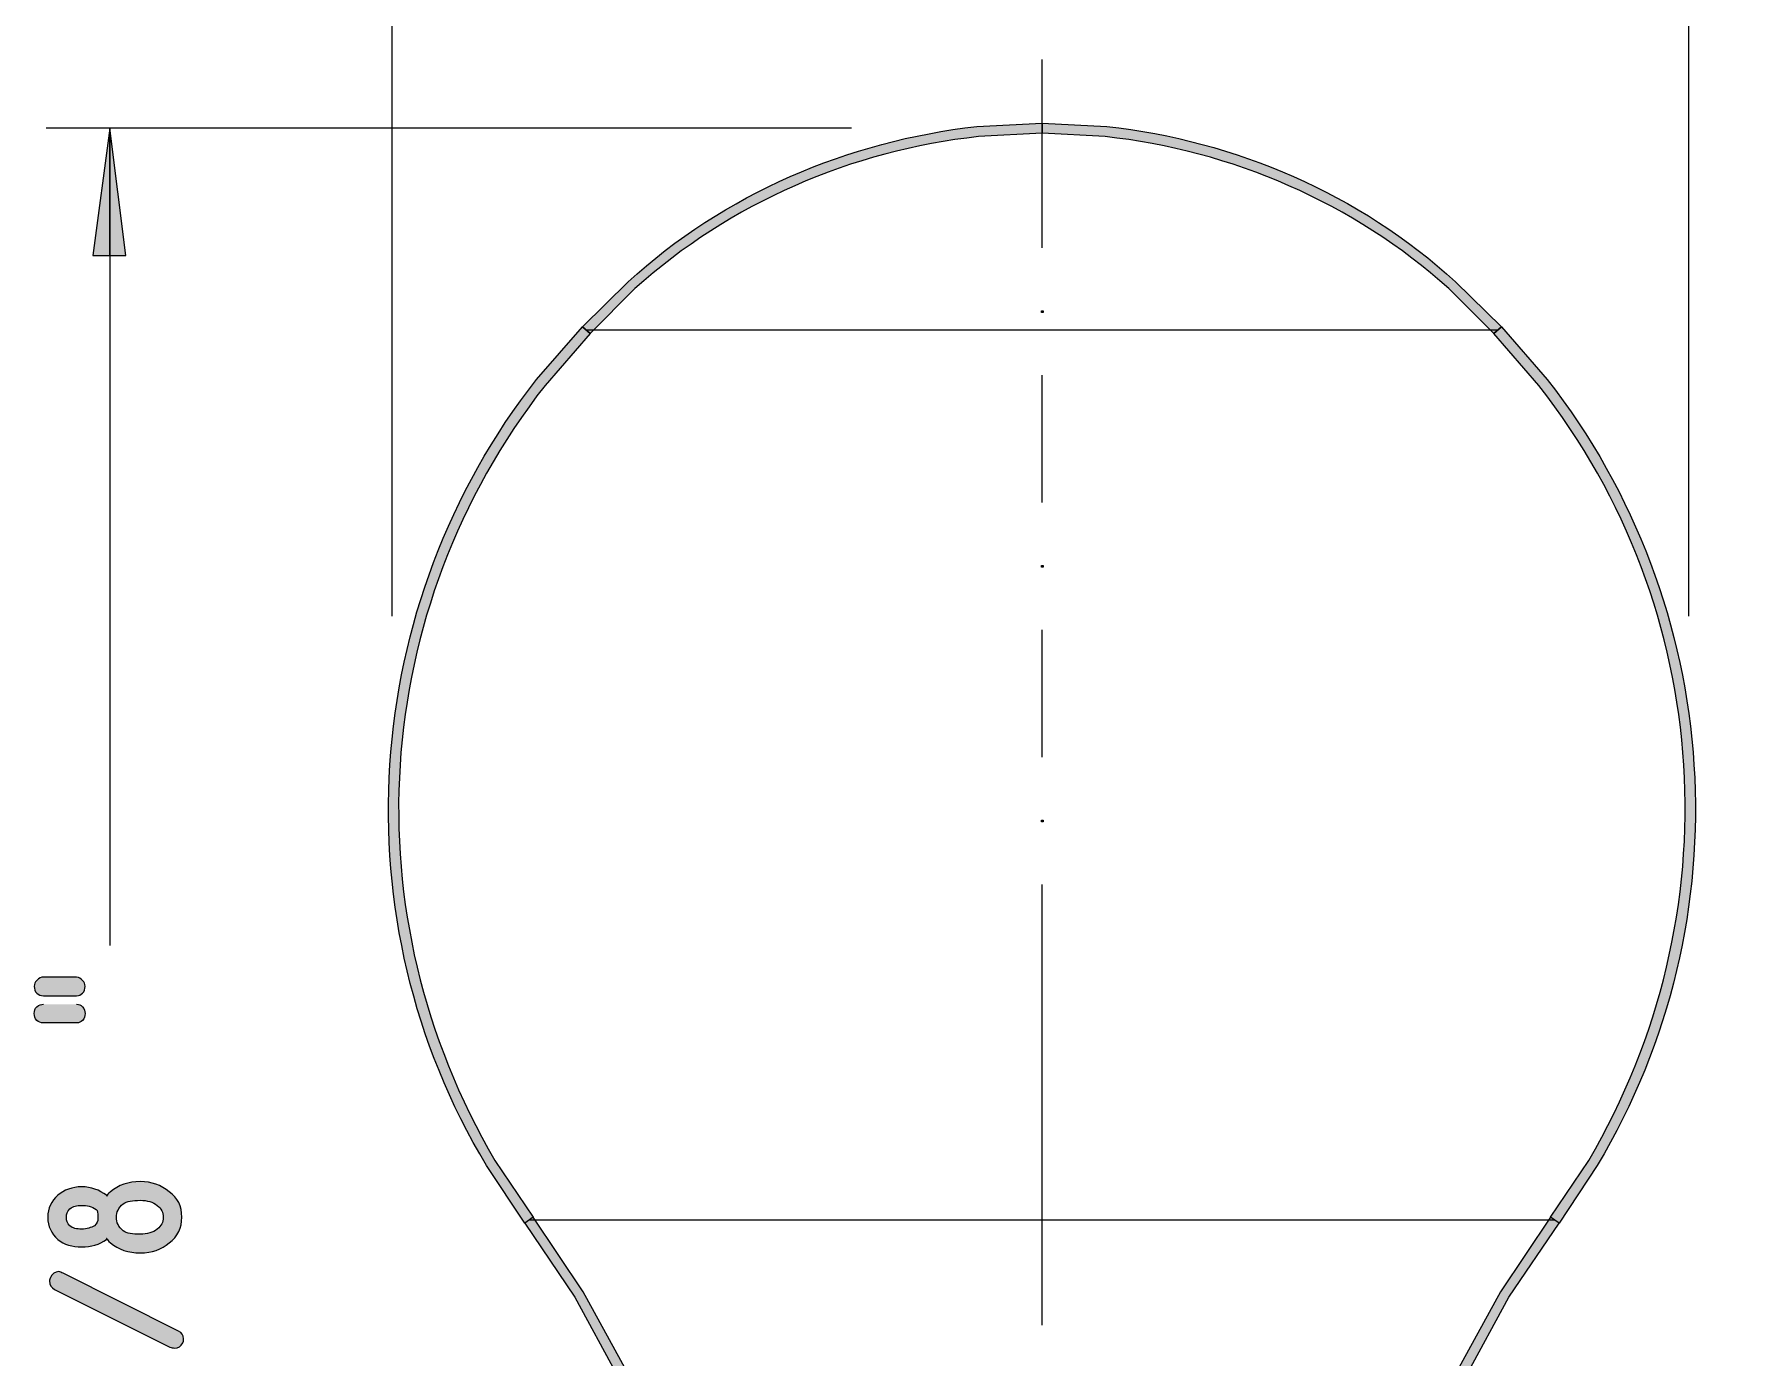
# Model space of a CAD drawing. Header units: inches. Extents: x -1525 to 612, y 0 to 1008.
# Drawn here: x 88.4 to 209.3, y 818.8 to 912.4 of the extents above; entities that cross this region are included whole.
import ezdxf

# ---------------------------------------------------------------- set-up
doc = ezdxf.new("R2010")
doc.units = ezdxf.units.IN
doc.header["$MEASUREMENT"] = 0
doc.layers.add('Layer 1', color=7, linetype='Continuous', lineweight=0)

# ---------------------------------------------------------------- blocks, each defined once
blk = doc.blocks.new('Block_33')
at = {"layer": 'Layer 1', "true_color": 0x000000, "transparency": 33554687}
h = blk.add_hatch(color=18, dxfattribs=at)
h.dxf.hatch_style = 2
edge = h.paths.add_edge_path()
edge.add_spline(control_points=[(159.66, 905.4), (159.66, 905.4), (159.66, 906.12), (159.66, 906.12), (159.66, 906.12), (155.04, 905.88), (155.04, 905.88), (145.96, 904.86), (137.13, 901.11), (130.38, 894.9), (130.38, 894.9), (127.14, 891.72), (127.14, 891.72), (127.14, 891.72), (127.68, 891.24), (127.68, 891.24), (127.68, 891.24), (130.86, 894.42), (130.86, 894.42), (137.56, 900.45), (146.21, 904.21), (155.16, 905.16), (155.16, 905.16), (159.66, 905.4), (159.66, 905.4)], knot_values=[0, 0, 0, 0, 1, 1, 1, 2, 2, 2, 3, 3, 3, 4, 4, 4, 5, 5, 5, 6, 6, 6, 7, 7, 7, 8, 8, 8, 8], degree=3, periodic=0)
edge.add_line((159.66, 905.4), (159.66, 905.4))
h = blk.add_hatch(color=18, dxfattribs=at)
h.dxf.hatch_style = 2
edge = h.paths.add_edge_path()
edge.add_spline(control_points=[(191.58, 891.24), (191.58, 891.24), (192.12, 891.72), (192.12, 891.72), (192.12, 891.72), (188.88, 894.9), (188.88, 894.9), (182.08, 901.12), (173.35, 904.87), (164.22, 905.88), (164.22, 905.88), (159.66, 906.12), (159.66, 906.12), (159.66, 906.12), (159.66, 905.4), (159.66, 905.4), (159.66, 905.4), (164.1, 905.16), (164.1, 905.16), (173.05, 904.21), (181.7, 900.45), (188.4, 894.42), (188.4, 894.42), (191.58, 891.24), (191.58, 891.24)], knot_values=[0, 0, 0, 0, 1, 1, 1, 2, 2, 2, 3, 3, 3, 4, 4, 4, 5, 5, 5, 6, 6, 6, 7, 7, 7, 8, 8, 8, 8], degree=3, periodic=0)
edge.add_line((191.58, 891.24), (191.58, 891.24))
blk.add_hatch(color=18, dxfattribs=at).paths.add_polyline_path([(93.72, 896.76), (93.72, 905.76), (92.52, 896.76), (94.86, 896.76), (93.72, 905.76), (93.72, 896.76)])
h = blk.add_hatch(color=18, dxfattribs=at)
h.dxf.hatch_style = 2
edge = h.paths.add_edge_path()
edge.add_spline(control_points=[(127.68, 891.24), (127.68, 891.24), (127.14, 891.72), (127.14, 891.72), (127.14, 891.72), (123.9, 888), (123.9, 888), (111.42, 872.13), (109.92, 849.75), (120.36, 832.44), (120.36, 832.44), (123.06, 828.36), (123.06, 828.36), (123.06, 828.36), (123.66, 828.78), (123.66, 828.78), (123.66, 828.78), (120.96, 832.8), (120.96, 832.8), (110.74, 850.17), (112.1, 871.68), (124.5, 887.58), (124.5, 887.58), (127.68, 891.24), (127.68, 891.24)], knot_values=[0, 0, 0, 0, 1, 1, 1, 2, 2, 2, 3, 3, 3, 4, 4, 4, 5, 5, 5, 6, 6, 6, 7, 7, 7, 8, 8, 8, 8], degree=3, periodic=0)
edge.add_line((127.68, 891.24), (127.68, 891.24))
h = blk.add_hatch(color=18, dxfattribs=at)
h.dxf.hatch_style = 2
edge = h.paths.add_edge_path()
edge.add_spline(control_points=[(195.6, 828.78), (195.6, 828.78), (196.2, 828.36), (196.2, 828.36), (196.2, 828.36), (198.9, 832.44), (198.9, 832.44), (209.33, 849.86), (207.89, 872.01), (195.36, 888), (195.36, 888), (192.12, 891.72), (192.12, 891.72), (192.12, 891.72), (191.58, 891.24), (191.58, 891.24), (191.58, 891.24), (194.76, 887.58), (194.76, 887.58), (207.23, 871.7), (208.48, 850.16), (198.3, 832.8), (198.3, 832.8), (195.6, 828.78), (195.6, 828.78)], knot_values=[0, 0, 0, 0, 1, 1, 1, 2, 2, 2, 3, 3, 3, 4, 4, 4, 5, 5, 5, 6, 6, 6, 7, 7, 7, 8, 8, 8, 8], degree=3, periodic=0)
edge.add_line((195.6, 828.78), (195.6, 828.78))
h = blk.add_hatch(color=18, dxfattribs=at)
h.dxf.hatch_style = 2
edge = h.paths.add_edge_path()
edge.add_spline(control_points=[(97.5, 799.68), (97.5, 799.68), (97.5, 802.32), (97.5, 802.32), (97.5, 802.5), (97.56, 802.62), (97.68, 802.74), (97.8, 802.86), (97.98, 802.92), (98.16, 802.92), (98.34, 802.92), (98.52, 802.86), (98.64, 802.74), (98.76, 802.62), (98.82, 802.5), (98.82, 802.32), (98.82, 802.32), (98.82, 798.6), (98.82, 798.6), (98.82, 798.42), (98.76, 798.3), (98.64, 798.18), (98.58, 798.06), (98.46, 797.94), (98.28, 797.94), (98.22, 797.94), (98.22, 797.94), (98.16, 797.94), (98.04, 797.94), (97.86, 798), (97.74, 798.06), (97.74, 798.06), (93.36, 801.36), (93.36, 801.36), (93.06, 801.54), (92.64, 801.66), (92.16, 801.66), (91.68, 801.66), (91.2, 801.48), (90.72, 801.18), (90.66, 801), (90.66, 800.76), (90.66, 800.4), (90.66, 800.16), (90.78, 799.86), (91.02, 799.5), (91.32, 799.32), (91.68, 799.2), (92.16, 799.2), (92.34, 799.2), (92.52, 799.14), (92.64, 799.02), (92.76, 798.9), (92.82, 798.78), (92.82, 798.6), (92.82, 798.42), (92.76, 798.24), (92.64, 798.12), (92.52, 798), (92.34, 797.94), (92.16, 797.94), (91.32, 797.94), (90.6, 798.18), (90.06, 798.72), (89.58, 799.2), (89.34, 799.8), (89.34, 800.46), (89.34, 801.12), (89.58, 801.72), (90.12, 802.14), (90.66, 802.68), (91.38, 802.92), (92.16, 802.92), (92.94, 802.92), (93.66, 802.68), (94.26, 802.2), (94.26, 802.2), (97.5, 799.68), (97.5, 799.68)], knot_values=[0, 0, 0, 0, 1, 1, 1, 2, 2, 2, 3, 3, 3, 4, 4, 4, 5, 5, 5, 6, 6, 6, 7, 7, 7, 8, 8, 8, 9, 9, 9, 10, 10, 10, 11, 11, 11, 12, 12, 12, 13, 13, 13, 14, 14, 14, 15, 15, 15, 16, 16, 16, 17, 17, 17, 18, 18, 18, 19, 19, 19, 20, 20, 20, 21, 21, 21, 22, 22, 22, 23, 23, 23, 24, 24, 24, 25, 25, 25, 26, 26, 26, 26], degree=3, periodic=0)
edge = h.paths.add_edge_path()
edge.add_spline(control_points=[(93.48, 817.14), (93.54, 817.2), (93.6, 817.32), (93.78, 817.5), (94.32, 817.92), (95.04, 818.16), (95.88, 818.16), (96.66, 818.16), (97.38, 817.92), (97.92, 817.44), (98.52, 817.02), (98.82, 816.42), (98.82, 815.64), (98.82, 814.86), (98.46, 814.26), (97.86, 813.78), (97.32, 813.36), (96.6, 813.12), (95.7, 813.12), (95.52, 813.12), (95.4, 813.18), (95.28, 813.3), (95.16, 813.48), (95.1, 813.6), (95.1, 813.78), (95.1, 813.96), (95.16, 814.14), (95.28, 814.26), (95.4, 814.38), (95.52, 814.44), (95.7, 814.44), (96.3, 814.44), (96.78, 814.56), (97.08, 814.8), (97.38, 815.04), (97.5, 815.28), (97.5, 815.64), (97.5, 816), (97.38, 816.24), (97.08, 816.48), (96.78, 816.72), (96.36, 816.84), (95.88, 816.84), (95.34, 816.84), (94.92, 816.72), (94.62, 816.48), (94.32, 816.3), (94.2, 816), (94.2, 815.64), (94.2, 815.64), (94.2, 815.46), (94.2, 815.46), (94.2, 815.28), (94.14, 815.16), (93.96, 815.04), (93.84, 814.92), (93.72, 814.8), (93.54, 814.8), (93.36, 814.8), (93.18, 814.92), (93.06, 815.04), (92.94, 815.16), (92.88, 815.28), (92.88, 815.46), (92.88, 815.46), (92.88, 815.7), (92.88, 815.7), (92.88, 815.94), (92.82, 816.12), (92.64, 816.24), (92.4, 816.42), (92.1, 816.48), (91.74, 816.48), (91.38, 816.48), (91.08, 816.42), (90.9, 816.24), (90.72, 816.12), (90.66, 815.88), (90.66, 815.64), (90.66, 815.4), (90.72, 815.16), (90.96, 814.98), (91.14, 814.8), (91.38, 814.74), (91.74, 814.74), (91.92, 814.74), (92.1, 814.68), (92.22, 814.56), (92.34, 814.44), (92.4, 814.26), (92.4, 814.08), (92.4, 813.9), (92.34, 813.78), (92.22, 813.66), (92.1, 813.54), (91.92, 813.48), (91.74, 813.48), (91.08, 813.48), (90.48, 813.66), (90.06, 814.08), (89.58, 814.5), (89.34, 815.04), (89.34, 815.64), (89.34, 816.3), (89.58, 816.84), (90.06, 817.2), (90.48, 817.56), (91.08, 817.8), (91.74, 817.8), (92.4, 817.8), (93, 817.62), (93.48, 817.2), (93.54, 817.14), (93.54, 817.14), (93.48, 817.14)], knot_values=[0, 0, 0, 0, 1, 1, 1, 2, 2, 2, 3, 3, 3, 4, 4, 4, 5, 5, 5, 6, 6, 6, 7, 7, 7, 8, 8, 8, 9, 9, 9, 10, 10, 10, 11, 11, 11, 12, 12, 12, 13, 13, 13, 14, 14, 14, 15, 15, 15, 16, 16, 16, 17, 17, 17, 18, 18, 18, 19, 19, 19, 20, 20, 20, 21, 21, 21, 22, 22, 22, 23, 23, 23, 24, 24, 24, 25, 25, 25, 26, 26, 26, 27, 27, 27, 28, 28, 28, 29, 29, 29, 30, 30, 30, 31, 31, 31, 32, 32, 32, 33, 33, 33, 34, 34, 34, 35, 35, 35, 36, 36, 36, 37, 37, 37, 38, 38, 38, 38], degree=3, periodic=0)
edge = h.paths.add_edge_path()
edge.add_spline(control_points=[(89.82, 823.68), (89.58, 823.8), (89.46, 823.98), (89.46, 824.28), (89.46, 824.34), (89.52, 824.46), (89.52, 824.52), (89.64, 824.76), (89.88, 824.94), (90.12, 824.94), (90.24, 824.94), (90.3, 824.88), (90.42, 824.82), (90.42, 824.82), (98.58, 820.74), (98.58, 820.74), (98.82, 820.62), (98.94, 820.44), (98.94, 820.2), (98.94, 820.08), (98.94, 819.96), (98.88, 819.9), (98.76, 819.66), (98.58, 819.54), (98.28, 819.54), (98.16, 819.54), (98.1, 819.54), (97.98, 819.6), (97.98, 819.6), (89.82, 823.68), (89.82, 823.68)], knot_values=[0, 0, 0, 0, 1, 1, 1, 2, 2, 2, 3, 3, 3, 4, 4, 4, 5, 5, 5, 6, 6, 6, 7, 7, 7, 8, 8, 8, 9, 9, 9, 10, 10, 10, 10], degree=3, periodic=0)
edge = h.paths.add_edge_path()
edge.add_spline(control_points=[(92.88, 828.72), (92.88, 828.72), (92.88, 828.84), (92.88, 828.84), (92.88, 829.08), (92.88, 829.26), (92.76, 829.32), (92.46, 829.56), (92.1, 829.62), (91.74, 829.62), (91.38, 829.62), (91.14, 829.56), (90.9, 829.38), (90.72, 829.2), (90.66, 829.02), (90.66, 828.78), (90.66, 828.54), (90.72, 828.36), (90.9, 828.18), (91.08, 828), (91.38, 827.94), (91.74, 827.94), (92.1, 827.94), (92.4, 828.06), (92.64, 828.18), (92.82, 828.36), (92.88, 828.48), (92.88, 828.72)], knot_values=[0, 0, 0, 0, 1, 1, 1, 2, 2, 2, 3, 3, 3, 4, 4, 4, 5, 5, 5, 6, 6, 6, 7, 7, 7, 8, 8, 8, 9, 9, 9, 9], degree=3, periodic=0)
edge = h.paths.add_edge_path()
edge.add_spline(control_points=[(90.06, 827.22), (89.58, 827.64), (89.34, 828.12), (89.34, 828.78), (89.34, 829.44), (89.58, 829.92), (90.06, 830.34), (90.48, 830.7), (91.08, 830.94), (91.74, 830.94), (92.4, 830.94), (93, 830.7), (93.48, 830.34), (93.54, 830.28), (93.54, 830.28), (93.48, 830.28), (93.54, 830.34), (93.6, 830.46), (93.78, 830.58), (94.32, 831.06), (95.04, 831.3), (95.88, 831.3), (96.66, 831.3), (97.38, 831.06), (97.92, 830.58), (98.52, 830.16), (98.82, 829.56), (98.82, 828.78), (98.82, 828.06), (98.52, 827.4), (97.92, 826.98), (97.38, 826.5), (96.72, 826.26), (95.88, 826.26), (95.04, 826.26), (94.32, 826.5), (93.78, 826.98), (93.6, 827.1), (93.54, 827.22), (93.48, 827.28), (93.54, 827.28), (93.54, 827.28), (93.48, 827.22), (93, 826.86), (92.4, 826.68), (91.74, 826.68), (91.08, 826.68), (90.48, 826.86), (90.06, 827.22)], knot_values=[0, 0, 0, 0, 1, 1, 1, 2, 2, 2, 3, 3, 3, 4, 4, 4, 5, 5, 5, 6, 6, 6, 7, 7, 7, 8, 8, 8, 9, 9, 9, 10, 10, 10, 11, 11, 11, 12, 12, 12, 13, 13, 13, 14, 14, 14, 15, 15, 15, 16, 16, 16, 16], degree=3, periodic=0)
edge = h.paths.add_edge_path()
edge.add_spline(control_points=[(97.08, 827.94), (97.38, 828.18), (97.5, 828.42), (97.5, 828.78), (97.5, 829.14), (97.38, 829.38), (97.08, 829.62), (96.78, 829.86), (96.36, 829.98), (95.88, 829.98), (95.34, 829.98), (94.92, 829.92), (94.68, 829.74), (94.32, 829.44), (94.2, 829.14), (94.2, 828.78), (94.2, 828.42), (94.32, 828.12), (94.68, 827.82), (94.92, 827.64), (95.34, 827.58), (95.88, 827.58), (96.36, 827.58), (96.78, 827.7), (97.08, 827.94)], knot_values=[0, 0, 0, 0, 1, 1, 1, 2, 2, 2, 3, 3, 3, 4, 4, 4, 5, 5, 5, 6, 6, 6, 7, 7, 7, 8, 8, 8, 8], degree=3, periodic=0)
edge = h.paths.add_edge_path()
edge.add_spline(control_points=[(91.38, 845.76), (91.56, 845.76), (91.68, 845.64), (91.8, 845.52), (91.92, 845.4), (91.98, 845.28), (91.98, 845.1), (91.98, 844.92), (91.92, 844.74), (91.8, 844.62), (91.68, 844.5), (91.56, 844.44), (91.38, 844.44), (91.38, 844.44), (89.04, 844.44), (89.04, 844.44), (88.86, 844.44), (88.68, 844.5), (88.56, 844.62), (88.44, 844.74), (88.38, 844.92), (88.38, 845.1), (88.38, 845.28), (88.44, 845.4), (88.56, 845.52), (88.74, 845.7), (88.86, 845.76), (89.04, 845.76), (89.04, 845.76), (91.38, 845.76), (91.38, 845.76)], knot_values=[0, 0, 0, 0, 1, 1, 1, 2, 2, 2, 3, 3, 3, 4, 4, 4, 5, 5, 5, 6, 6, 6, 7, 7, 7, 8, 8, 8, 9, 9, 9, 10, 10, 10, 10], degree=3, periodic=0)
edge = h.paths.add_edge_path()
edge.add_spline(control_points=[(91.38, 843.84), (91.56, 843.84), (91.68, 843.78), (91.8, 843.66), (91.92, 843.48), (91.98, 843.36), (91.98, 843.18), (91.98, 843), (91.92, 842.82), (91.8, 842.7), (91.68, 842.58), (91.56, 842.52), (91.38, 842.52), (91.38, 842.52), (89.04, 842.52), (89.04, 842.52), (88.86, 842.52), (88.68, 842.58), (88.56, 842.7), (88.44, 842.82), (88.38, 843), (88.38, 843.18), (88.38, 843.36), (88.44, 843.54), (88.56, 843.66), (88.74, 843.78), (88.86, 843.84), (89.04, 843.84)], knot_values=[0, 0, 0, 0, 1, 1, 1, 2, 2, 2, 3, 3, 3, 4, 4, 4, 5, 5, 5, 6, 6, 6, 7, 7, 7, 8, 8, 8, 9, 9, 9, 9], degree=3, periodic=0)
edge.add_line((89.04, 843.84), (91.38, 843.84))
h = blk.add_hatch(color=18, dxfattribs=at)
h.dxf.hatch_style = 2
h.paths.add_polyline_path([(135.72, 799.74), (136.38, 799.92), (134.88, 806.1), (132.84, 812.1), (130.26, 817.92), (127.2, 823.5), (123.66, 828.78), (123.06, 828.36), (126.6, 823.14), (129.6, 817.62), (132.18, 811.86), (134.22, 805.86), (135.72, 799.74)])
h = blk.add_hatch(color=18, dxfattribs=at)
h.dxf.hatch_style = 2
h.paths.add_polyline_path([(196.2, 828.36), (195.6, 828.78), (192.06, 823.5), (189, 817.92), (186.42, 812.1), (184.38, 806.1), (182.88, 799.92), (183.6, 799.74), (185.04, 805.86), (187.08, 811.86), (189.66, 817.62), (192.66, 823.14), (196.2, 828.36)])
at = {"layer": 'Layer 1', "color": 18, "lineweight": 9, "true_color": 0x000000}
for p, q in [((113.7, 871.26), (113.7, 945.42)), ((205.38, 871.26), (205.38, 945.42)), ((146.16, 905.76), (89.22, 905.76)), ((93.72, 896.76), (93.72, 847.98)), ((159.66, 879.3), (159.66, 888.3)), ((159.66, 861.3), (159.66, 870.3))]:
    blk.add_line(p, q, dxfattribs=at)
for points in [[(159.66, 897.3), (159.66, 906.24), (159.66, 910.62)], [(93.72, 905.76), (92.52, 896.76), (94.86, 896.76), (93.72, 905.76)], [(191.88, 891.48), (159.66, 891.48), (127.38, 891.48)], [(159.66, 821.16), (159.66, 830.16), (159.66, 830.64), (159.66, 838.98), (159.66, 852.3)], [(135.72, 799.74), (136.38, 799.92), (134.88, 806.1), (132.84, 812.1), (130.26, 817.92), (127.2, 823.5), (123.66, 828.78), (123.06, 828.36), (126.6, 823.14), (129.6, 817.62), (132.18, 811.86), (134.22, 805.86), (135.72, 799.74)], [(123.36, 828.6), (159.66, 828.6), (195.9, 828.6)], [(196.2, 828.36), (195.6, 828.78), (192.06, 823.5), (189, 817.92), (186.42, 812.1), (184.38, 806.1), (182.88, 799.92), (183.6, 799.74), (185.04, 805.86), (187.08, 811.86), (189.66, 817.62), (192.66, 823.14), (196.2, 828.36)]]:
    blk.add_lwpolyline(points, dxfattribs=at)
at = {"layer": 'Layer 1'}
for points in [[(93.72, 896.76), (93.72, 905.76), (92.52, 896.76), (94.86, 896.76), (93.72, 905.76), (93.72, 896.76)], [(135.72, 799.74), (136.38, 799.92), (134.88, 806.1), (132.84, 812.1), (130.26, 817.92), (127.2, 823.5), (123.66, 828.78), (123.06, 828.36), (126.6, 823.14), (129.6, 817.62), (132.18, 811.86), (134.22, 805.86), (135.72, 799.74)], [(196.2, 828.36), (195.6, 828.78), (192.06, 823.5), (189, 817.92), (186.42, 812.1), (184.38, 806.1), (182.88, 799.92), (183.6, 799.74), (185.04, 805.86), (187.08, 811.86), (189.66, 817.62), (192.66, 823.14), (196.2, 828.36)]]:
    blk.add_lwpolyline(points, dxfattribs=at)
at = {"layer": 'Layer 1', "color": 18, "lineweight": 9, "true_color": 0x000000}
for points in [[(159.72, 892.74), (159.6, 892.74), (159.6, 892.86), (159.72, 892.86)], [(159.72, 874.74), (159.6, 874.74), (159.6, 874.86), (159.72, 874.86)], [(159.72, 856.74), (159.6, 856.74), (159.6, 856.86), (159.72, 856.86)]]:
    blk.add_lwpolyline(points, close=True, dxfattribs=at)
at = {"layer": 'Layer 1'}
for points, knots in [([(159.66, 905.4), (159.66, 905.4), (159.66, 906.12), (159.66, 906.12), (159.66, 906.12), (155.04, 905.88), (155.04, 905.88), (145.96, 904.86), (137.13, 901.11), (130.38, 894.9), (130.38, 894.9), (127.14, 891.72), (127.14, 891.72), (127.14, 891.72), (127.68, 891.24), (127.68, 891.24), (127.68, 891.24), (130.86, 894.42), (130.86, 894.42), (137.56, 900.45), (146.21, 904.21), (155.16, 905.16), (155.16, 905.16), (159.66, 905.4), (159.66, 905.4)], [0, 0, 0, 0, 1, 1, 1, 2, 2, 2, 3, 3, 3, 4, 4, 4, 5, 5, 5, 6, 6, 6, 7, 7, 7, 8, 8, 8, 8]), ([(191.58, 891.24), (191.58, 891.24), (192.12, 891.72), (192.12, 891.72), (192.12, 891.72), (188.88, 894.9), (188.88, 894.9), (182.08, 901.12), (173.35, 904.87), (164.22, 905.88), (164.22, 905.88), (159.66, 906.12), (159.66, 906.12), (159.66, 906.12), (159.66, 905.4), (159.66, 905.4), (159.66, 905.4), (164.1, 905.16), (164.1, 905.16), (173.05, 904.21), (181.7, 900.45), (188.4, 894.42), (188.4, 894.42), (191.58, 891.24), (191.58, 891.24)], [0, 0, 0, 0, 1, 1, 1, 2, 2, 2, 3, 3, 3, 4, 4, 4, 5, 5, 5, 6, 6, 6, 7, 7, 7, 8, 8, 8, 8]), ([(127.68, 891.24), (127.68, 891.24), (127.14, 891.72), (127.14, 891.72), (127.14, 891.72), (123.9, 888), (123.9, 888), (111.42, 872.13), (109.92, 849.75), (120.36, 832.44), (120.36, 832.44), (123.06, 828.36), (123.06, 828.36), (123.06, 828.36), (123.66, 828.78), (123.66, 828.78), (123.66, 828.78), (120.96, 832.8), (120.96, 832.8), (110.74, 850.17), (112.1, 871.68), (124.5, 887.58), (124.5, 887.58), (127.68, 891.24), (127.68, 891.24)], [0, 0, 0, 0, 1, 1, 1, 2, 2, 2, 3, 3, 3, 4, 4, 4, 5, 5, 5, 6, 6, 6, 7, 7, 7, 8, 8, 8, 8]), ([(195.6, 828.78), (195.6, 828.78), (196.2, 828.36), (196.2, 828.36), (196.2, 828.36), (198.9, 832.44), (198.9, 832.44), (209.33, 849.86), (207.89, 872.01), (195.36, 888), (195.36, 888), (192.12, 891.72), (192.12, 891.72), (192.12, 891.72), (191.58, 891.24), (191.58, 891.24), (191.58, 891.24), (194.76, 887.58), (194.76, 887.58), (207.23, 871.7), (208.48, 850.16), (198.3, 832.8), (198.3, 832.8), (195.6, 828.78), (195.6, 828.78)], [0, 0, 0, 0, 1, 1, 1, 2, 2, 2, 3, 3, 3, 4, 4, 4, 5, 5, 5, 6, 6, 6, 7, 7, 7, 8, 8, 8, 8]), ([(91.38, 845.76), (91.56, 845.76), (91.68, 845.64), (91.8, 845.52), (91.92, 845.4), (91.98, 845.28), (91.98, 845.1), (91.98, 844.92), (91.92, 844.74), (91.8, 844.62), (91.68, 844.5), (91.56, 844.44), (91.38, 844.44), (91.38, 844.44), (89.04, 844.44), (89.04, 844.44), (88.86, 844.44), (88.68, 844.5), (88.56, 844.62), (88.44, 844.74), (88.38, 844.92), (88.38, 845.1), (88.38, 845.28), (88.44, 845.4), (88.56, 845.52), (88.74, 845.7), (88.86, 845.76), (89.04, 845.76), (89.04, 845.76), (91.38, 845.76), (91.38, 845.76)], [0, 0, 0, 0, 1, 1, 1, 2, 2, 2, 3, 3, 3, 4, 4, 4, 5, 5, 5, 6, 6, 6, 7, 7, 7, 8, 8, 8, 9, 9, 9, 10, 10, 10, 10]), ([(91.38, 843.84), (91.56, 843.84), (91.68, 843.78), (91.8, 843.66), (91.92, 843.48), (91.98, 843.36), (91.98, 843.18), (91.98, 843), (91.92, 842.82), (91.8, 842.7), (91.68, 842.58), (91.56, 842.52), (91.38, 842.52), (91.38, 842.52), (89.04, 842.52), (89.04, 842.52), (88.86, 842.52), (88.68, 842.58), (88.56, 842.7), (88.44, 842.82), (88.38, 843), (88.38, 843.18), (88.38, 843.36), (88.44, 843.54), (88.56, 843.66), (88.74, 843.78), (88.86, 843.84), (89.04, 843.84)], [0, 0, 0, 0, 1, 1, 1, 2, 2, 2, 3, 3, 3, 4, 4, 4, 5, 5, 5, 6, 6, 6, 7, 7, 7, 8, 8, 8, 9, 9, 9, 9]), ([(90.06, 827.22), (89.58, 827.64), (89.34, 828.12), (89.34, 828.78), (89.34, 829.44), (89.58, 829.92), (90.06, 830.34), (90.48, 830.7), (91.08, 830.94), (91.74, 830.94), (92.4, 830.94), (93, 830.7), (93.48, 830.34), (93.54, 830.28), (93.54, 830.28), (93.48, 830.28), (93.54, 830.34), (93.6, 830.46), (93.78, 830.58), (94.32, 831.06), (95.04, 831.3), (95.88, 831.3), (96.66, 831.3), (97.38, 831.06), (97.92, 830.58), (98.52, 830.16), (98.82, 829.56), (98.82, 828.78), (98.82, 828.06), (98.52, 827.4), (97.92, 826.98), (97.38, 826.5), (96.72, 826.26), (95.88, 826.26), (95.04, 826.26), (94.32, 826.5), (93.78, 826.98), (93.6, 827.1), (93.54, 827.22), (93.48, 827.28), (93.54, 827.28), (93.54, 827.28), (93.48, 827.22), (93, 826.86), (92.4, 826.68), (91.74, 826.68), (91.08, 826.68), (90.48, 826.86), (90.06, 827.22)], [0, 0, 0, 0, 1, 1, 1, 2, 2, 2, 3, 3, 3, 4, 4, 4, 5, 5, 5, 6, 6, 6, 7, 7, 7, 8, 8, 8, 9, 9, 9, 10, 10, 10, 11, 11, 11, 12, 12, 12, 13, 13, 13, 14, 14, 14, 15, 15, 15, 16, 16, 16, 16]), ([(97.08, 827.94), (97.38, 828.18), (97.5, 828.42), (97.5, 828.78), (97.5, 829.14), (97.38, 829.38), (97.08, 829.62), (96.78, 829.86), (96.36, 829.98), (95.88, 829.98), (95.34, 829.98), (94.92, 829.92), (94.68, 829.74), (94.32, 829.44), (94.2, 829.14), (94.2, 828.78), (94.2, 828.42), (94.32, 828.12), (94.68, 827.82), (94.92, 827.64), (95.34, 827.58), (95.88, 827.58), (96.36, 827.58), (96.78, 827.7), (97.08, 827.94)], [0, 0, 0, 0, 1, 1, 1, 2, 2, 2, 3, 3, 3, 4, 4, 4, 5, 5, 5, 6, 6, 6, 7, 7, 7, 8, 8, 8, 8]), ([(92.88, 828.72), (92.88, 828.72), (92.88, 828.84), (92.88, 828.84), (92.88, 829.08), (92.88, 829.26), (92.76, 829.32), (92.46, 829.56), (92.1, 829.62), (91.74, 829.62), (91.38, 829.62), (91.14, 829.56), (90.9, 829.38), (90.72, 829.2), (90.66, 829.02), (90.66, 828.78), (90.66, 828.54), (90.72, 828.36), (90.9, 828.18), (91.08, 828), (91.38, 827.94), (91.74, 827.94), (92.1, 827.94), (92.4, 828.06), (92.64, 828.18), (92.82, 828.36), (92.88, 828.48), (92.88, 828.72)], [0, 0, 0, 0, 1, 1, 1, 2, 2, 2, 3, 3, 3, 4, 4, 4, 5, 5, 5, 6, 6, 6, 7, 7, 7, 8, 8, 8, 9, 9, 9, 9]), ([(89.82, 823.68), (89.58, 823.8), (89.46, 823.98), (89.46, 824.28), (89.46, 824.34), (89.52, 824.46), (89.52, 824.52), (89.64, 824.76), (89.88, 824.94), (90.12, 824.94), (90.24, 824.94), (90.3, 824.88), (90.42, 824.82), (90.42, 824.82), (98.58, 820.74), (98.58, 820.74), (98.82, 820.62), (98.94, 820.44), (98.94, 820.2), (98.94, 820.08), (98.94, 819.96), (98.88, 819.9), (98.76, 819.66), (98.58, 819.54), (98.28, 819.54), (98.16, 819.54), (98.1, 819.54), (97.98, 819.6), (97.98, 819.6), (89.82, 823.68), (89.82, 823.68)], [0, 0, 0, 0, 1, 1, 1, 2, 2, 2, 3, 3, 3, 4, 4, 4, 5, 5, 5, 6, 6, 6, 7, 7, 7, 8, 8, 8, 9, 9, 9, 10, 10, 10, 10])]:
    blk.add_open_spline(points, degree=3, knots=knots, dxfattribs=at)
at = {"layer": 'Layer 1', "color": 18, "lineweight": 9, "true_color": 0x000000}
for points in [[(159.66, 905.4), (159.66, 905.4), (159.66, 906.12), (159.66, 906.12), (159.66, 906.12), (155.04, 905.88), (155.04, 905.88), (145.96, 904.86), (137.13, 901.11), (130.38, 894.9), (130.38, 894.9), (127.14, 891.72), (127.14, 891.72), (127.14, 891.72), (127.68, 891.24), (127.68, 891.24), (127.68, 891.24), (130.86, 894.42), (130.86, 894.42), (137.56, 900.45), (146.21, 904.21), (155.16, 905.16), (155.16, 905.16), (159.66, 905.4), (159.66, 905.4)], [(191.58, 891.24), (191.58, 891.24), (192.12, 891.72), (192.12, 891.72), (192.12, 891.72), (188.88, 894.9), (188.88, 894.9), (182.08, 901.12), (173.35, 904.87), (164.22, 905.88), (164.22, 905.88), (159.66, 906.12), (159.66, 906.12), (159.66, 906.12), (159.66, 905.4), (159.66, 905.4), (159.66, 905.4), (164.1, 905.16), (164.1, 905.16), (173.05, 904.21), (181.7, 900.45), (188.4, 894.42), (188.4, 894.42), (191.58, 891.24), (191.58, 891.24)], [(127.68, 891.24), (127.68, 891.24), (127.14, 891.72), (127.14, 891.72), (127.14, 891.72), (123.9, 888), (123.9, 888), (111.42, 872.13), (109.92, 849.75), (120.36, 832.44), (120.36, 832.44), (123.06, 828.36), (123.06, 828.36), (123.06, 828.36), (123.66, 828.78), (123.66, 828.78), (123.66, 828.78), (120.96, 832.8), (120.96, 832.8), (110.74, 850.17), (112.1, 871.68), (124.5, 887.58), (124.5, 887.58), (127.68, 891.24), (127.68, 891.24)], [(195.6, 828.78), (195.6, 828.78), (196.2, 828.36), (196.2, 828.36), (196.2, 828.36), (198.9, 832.44), (198.9, 832.44), (209.33, 849.86), (207.89, 872.01), (195.36, 888), (195.36, 888), (192.12, 891.72), (192.12, 891.72), (192.12, 891.72), (191.58, 891.24), (191.58, 891.24), (191.58, 891.24), (194.76, 887.58), (194.76, 887.58), (207.23, 871.7), (208.48, 850.16), (198.3, 832.8), (198.3, 832.8), (195.6, 828.78), (195.6, 828.78)]]:
    blk.add_open_spline(points, degree=3, knots=[0, 0, 0, 0, 1, 1, 1, 2, 2, 2, 3, 3, 3, 4, 4, 4, 5, 5, 5, 6, 6, 6, 7, 7, 7, 8, 8, 8, 8], dxfattribs=at)
blk = doc.blocks.new('Block_32')
at = {"layer": 'Layer 1'}
blk.add_blockref('Block_33', (0, 0), dxfattribs=at)

msp = doc.modelspace()

# ---------------------------------------------------------------- block references
at = {"layer": 'Layer 1'}
msp.add_blockref('Block_32', (0, 0), dxfattribs=at)

doc.saveas('drawing.dxf')
